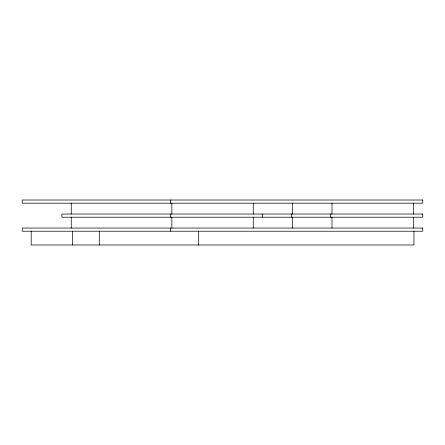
<?xml version="1.0" encoding="UTF-8"?>
<svg xmlns="http://www.w3.org/2000/svg" width="445" height="445" viewBox="0 0 445 445"><rect width="100%" height="100%" fill="white"/><g stroke="black" fill="none" stroke-linecap="round" stroke-linejoin="round"><path stroke-width="0.67" d="M413.967 231.216L413.967 244.984L31.189 244.984L31.189 231.216M413.405 203.187L413.405 214.034M413.405 217.205L413.405 228.046M331.998 203.187L331.998 214.034M331.998 217.205L331.998 228.046M330.657 214.034L330.657 217.205M292.649 203.187L292.649 214.034M292.649 217.205L292.649 228.046M291.308 214.034L291.308 217.205M262.617 214.034L262.617 217.205M253.272 203.187L253.272 214.034M253.272 217.205L253.272 228.046M198.692 231.216L198.692 244.984M171.865 203.187L171.865 214.034M171.865 217.205L171.865 228.046M170.524 200.016L170.524 203.187M170.524 214.034L170.524 217.205M170.524 228.046L170.524 231.216M99.291 231.216L99.291 244.984M72.507 231.216L72.507 244.984M71.239 203.187L71.239 214.034M71.239 217.205L71.239 228.046M422.75 200.016L22.25 200.016L22.25 203.187L422.75 203.187L422.75 200.016M422.75 214.034L61.894 214.034L61.894 217.205L422.75 217.205L422.75 214.034M422.75 228.046L22.25 228.046L22.25 231.216L422.75 231.216L422.75 228.046"/></g></svg>
